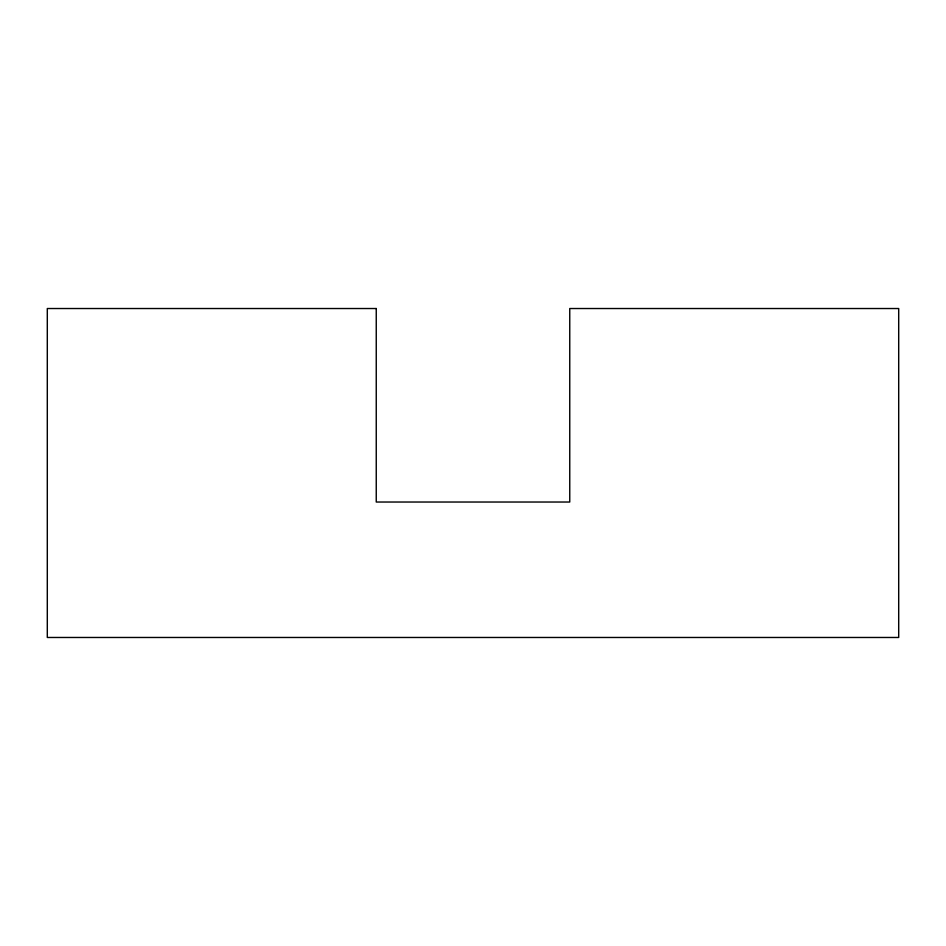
<?xml version="1.0" encoding="UTF-8"?>
<svg xmlns="http://www.w3.org/2000/svg" width="946" height="946" viewBox="0 0 946 946"><rect width="100%" height="100%" fill="white"/><g stroke="black" fill="none" stroke-linecap="round" stroke-linejoin="round"><path stroke-width="1.42" d="M376.248 308.526L47.3 308.526L47.3 637.474L898.7 637.474L898.7 308.526L569.752 308.526L569.752 502.03L376.248 502.03L376.248 308.526"/></g></svg>
